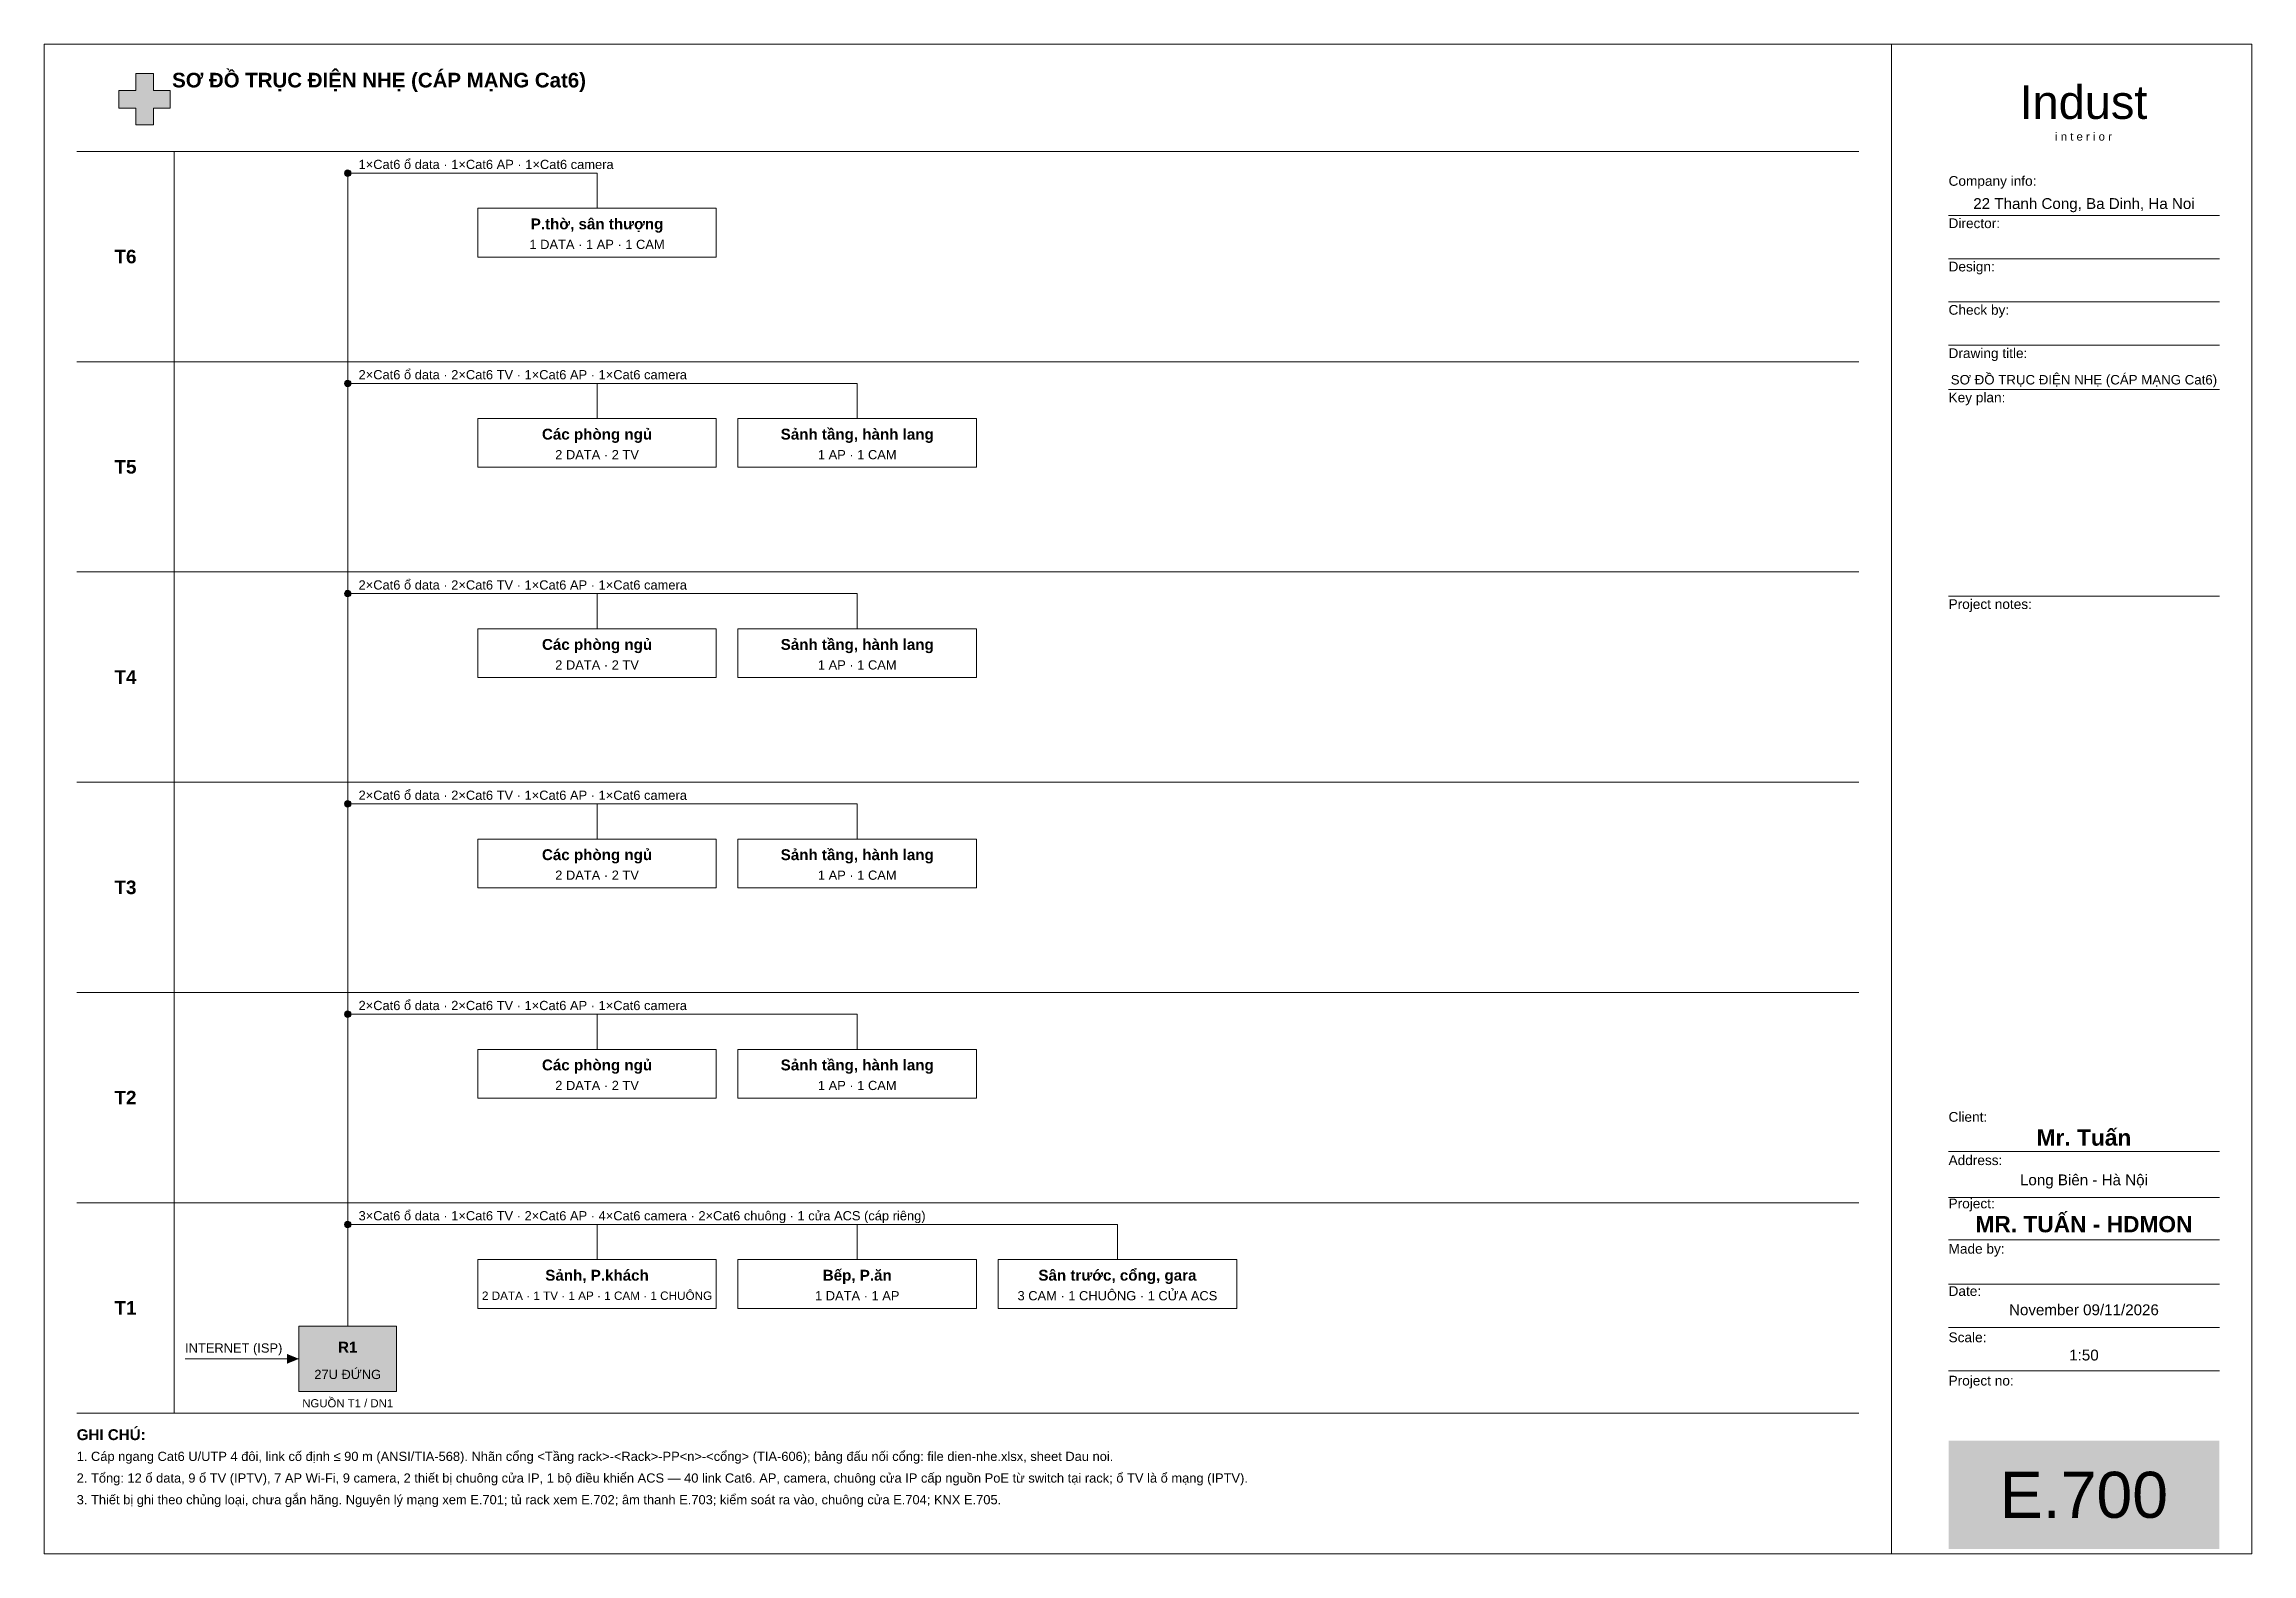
# Model space of a CAD drawing. Header units: millimetres. Extents: x 10 to 417, y 6 to 285.
import ezdxf
from ezdxf.enums import TextEntityAlignment as Align

# ---------------------------------------------------------------- set-up
doc = ezdxf.new("R2010")
doc.units = ezdxf.units.MM
for name, color, linetype, lineweight, true_color in [('IND-KHUNG', 254, 'Continuous', 0, 0xbebebe), ('IND-KT-GIATRI', 250, 'Continuous', 0, 0x333333), ('IND-KT-NET', 8, 'Continuous', 0, 0x7c7c7c), ('IND-KT-NHAN', 253, 'Continuous', 0, 0x959595), ('IND-KT-NOIBAT', 40, 'Continuous', 0, 0xffa31f), ('IND-KT-SOBV', 8, 'Continuous', 0, 0x7f7f7f), ('IND-KT-SOBV-CHU', 255, 'Continuous', 0, 0xe5e5e5), ('IND-SLD-CHU', 20, 'Continuous', 0, 0xe8562a), ('IND-SLD-NET', 154, 'Continuous', 0, 0x284f80), ('IND-SLD-O', 254, 'Continuous', 0, 0xeeeeee), ('IND-TIEUDE', 7, 'Continuous', 0, 0x000000), ('IND-TIEUDE-ICON', 132, 'Continuous', 0, 0x00b3b3)]:
    doc.layers.add(name, color=color, linetype=linetype, lineweight=lineweight, true_color=true_color)
doc.styles.add('IND-ARIAL', font='arial.ttf')
doc.styles.add('IND-ARIAL-DAM', font='arialbd.ttf')

# ---------------------------------------------------------------- blocks, each defined once
blk = doc.blocks.new('IND_KHUNG_TEN_GIATRI')
at = {"layer": 'IND-KT-GIATRI', "style": 'IND-ARIAL'}
for tag, height, p in [('CONG_TY', 2, (386.12, 254.498)), ('GIAM_DOC', 2, (386.12, 246.505)), ('THIET_KE', 2, (386.12, 238.512)), ('KIEM_TRA', 2, (386.12, 230.519)), ('TEN_BAN_VE', 1.752, (386.12, 222.104)), ('DIA_CHI', 2, (386.12, 74.29)), ('NGUOI_VE', 2, (386.12, 57.214)), ('NGAY', 2, (386.12, 50.311)), ('TY_LE', 2, (386.12, 41.955)), ('SO_DU_AN', 2, (386.12, 32.872))]:
    blk.add_attdef(tag, text='', height=height, dxfattribs=at).set_placement(p, align=Align.CENTER)
at = {"layer": 'IND-KT-NOIBAT', "style": 'IND-ARIAL-DAM'}
for tag, p in [('CHU_DAU_TU', (386.12, 81.602)), ('DU_AN', (386.12, 65.616))]:
    blk.add_attdef(tag, text='', height=3, dxfattribs=at).set_placement(p, align=Align.CENTER)
at = {"layer": 'IND-KT-SOBV-CHU', "style": 'IND-ARIAL'}
blk.add_attdef('SO_BAN_VE', text='', height=8.5, dxfattribs=at).set_placement((386.12, 12.909), align=Align.CENTER)

msp = doc.modelspace()

# ---------------------------------------------------------------- hatches: boundary and pattern name
at = {"layer": 'IND-KT-SOBV'}
h = msp.add_hatch(color=256, dxfattribs=at)
h.dxf.hatch_style = 1
h.paths.add_polyline_path([(361.142, 7.167), (411.099, 7.167), (411.099, 27.15), (361.142, 27.15)])
at = {"layer": 'IND-SLD-NET'}
h = msp.add_hatch(color=256, dxfattribs=at)
h.dxf.hatch_style = 1
h.paths.add_polyline_path([(66.41, 261.124), (66.389, 261.28), (66.329, 261.424), (66.234, 261.548), (66.11, 261.644), (65.965, 261.704), (65.81, 261.724), (65.654, 261.704), (65.51, 261.644), (65.385, 261.548), (65.29, 261.424), (65.23, 261.28), (65.21, 261.124), (65.23, 260.969), (65.29, 260.824), (65.385, 260.7), (65.51, 260.605), (65.654, 260.545), (65.81, 260.524), (65.965, 260.545), (66.11, 260.605), (66.234, 260.7), (66.329, 260.824), (66.389, 260.969)])
h = msp.add_hatch(color=256, dxfattribs=at)
h.dxf.hatch_style = 1
h.paths.add_polyline_path([(66.41, 222.313), (66.389, 222.469), (66.329, 222.613), (66.234, 222.738), (66.11, 222.833), (65.965, 222.893), (65.81, 222.913), (65.654, 222.893), (65.51, 222.833), (65.385, 222.738), (65.29, 222.613), (65.23, 222.469), (65.21, 222.313), (65.23, 222.158), (65.29, 222.013), (65.385, 221.889), (65.51, 221.794), (65.654, 221.734), (65.81, 221.713), (65.965, 221.734), (66.11, 221.794), (66.234, 221.889), (66.329, 222.013), (66.389, 222.158)])
h = msp.add_hatch(color=256, dxfattribs=at)
h.dxf.hatch_style = 1
h.paths.add_polyline_path([(66.41, 183.503), (66.389, 183.658), (66.329, 183.803), (66.234, 183.927), (66.11, 184.022), (65.965, 184.082), (65.81, 184.103), (65.654, 184.082), (65.51, 184.022), (65.385, 183.927), (65.29, 183.803), (65.23, 183.658), (65.21, 183.503), (65.23, 183.347), (65.29, 183.203), (65.385, 183.078), (65.51, 182.983), (65.654, 182.923), (65.81, 182.903), (65.965, 182.923), (66.11, 182.983), (66.234, 183.078), (66.329, 183.203), (66.389, 183.347)])
h = msp.add_hatch(color=256, dxfattribs=at)
h.dxf.hatch_style = 1
h.paths.add_polyline_path([(66.41, 144.692), (66.389, 144.847), (66.329, 144.992), (66.234, 145.116), (66.11, 145.211), (65.965, 145.271), (65.81, 145.292), (65.654, 145.271), (65.51, 145.211), (65.385, 145.116), (65.29, 144.992), (65.23, 144.847), (65.21, 144.692), (65.23, 144.536), (65.29, 144.392), (65.385, 144.267), (65.51, 144.172), (65.654, 144.112), (65.81, 144.092), (65.965, 144.112), (66.11, 144.172), (66.234, 144.267), (66.329, 144.392), (66.389, 144.536)])
h = msp.add_hatch(color=256, dxfattribs=at)
h.dxf.hatch_style = 1
h.paths.add_polyline_path([(66.41, 105.881), (66.389, 106.036), (66.329, 106.181), (66.234, 106.305), (66.11, 106.4), (65.965, 106.46), (65.81, 106.481), (65.654, 106.46), (65.51, 106.4), (65.385, 106.305), (65.29, 106.181), (65.23, 106.036), (65.21, 105.881), (65.23, 105.726), (65.29, 105.581), (65.385, 105.457), (65.51, 105.361), (65.654, 105.301), (65.81, 105.281), (65.965, 105.301), (66.11, 105.361), (66.234, 105.457), (66.329, 105.581), (66.389, 105.726)])
h = msp.add_hatch(color=256, dxfattribs=at)
h.dxf.hatch_style = 1
h.paths.add_polyline_path([(66.41, 67.07), (66.389, 67.225), (66.329, 67.37), (66.234, 67.494), (66.11, 67.59), (65.965, 67.65), (65.81, 67.67), (65.654, 67.65), (65.51, 67.59), (65.385, 67.494), (65.29, 67.37), (65.23, 67.225), (65.21, 67.07), (65.23, 66.915), (65.29, 66.77), (65.385, 66.646), (65.51, 66.55), (65.654, 66.49), (65.81, 66.47), (65.965, 66.49), (66.11, 66.55), (66.234, 66.646), (66.329, 66.77), (66.389, 66.915)])
h = msp.add_hatch(color=256, dxfattribs=at)
h.dxf.hatch_style = 1
h.paths.add_polyline_path([(56.81, 42.259), (54.61, 43.159), (54.61, 41.359)])
at = {"layer": 'IND-SLD-O'}
h = msp.add_hatch(color=256, dxfattribs=at)
h.dxf.hatch_style = 1
h.paths.add_polyline_path([(56.81, 36.259), (74.81, 36.259), (74.81, 48.259), (56.81, 48.259)])
at = {"layer": 'IND-TIEUDE-ICON'}
h = msp.add_hatch(color=256, dxfattribs=at)
h.dxf.hatch_style = 1
h.paths.add_polyline_path([(26.704, 279.477), (29.974, 279.477), (29.974, 276.389), (33.062, 276.389), (33.062, 273.119), (29.974, 273.119), (29.974, 270.031), (26.704, 270.031), (26.704, 273.119), (23.616, 273.119), (23.616, 276.389), (26.704, 276.389)])

# ---------------------------------------------------------------- linework, layer by layer
at = {"layer": 'IND-KHUNG'}
msp.add_line((350.606, 284.927), (350.606, 6.259), dxfattribs=at)
msp.add_lwpolyline([(9.81, 6.259), (417.093, 6.259), (417.093, 284.927), (9.81, 284.927)], close=True, dxfattribs=at)
at = {"layer": 'IND-KT-NET'}
for p, q in [((15.81, 265.124), (344.606, 265.124)), ((33.81, 265.124), (33.81, 32.259)), ((361.142, 253.318), (411.099, 253.318)), ((361.142, 245.325), (411.099, 245.325)), ((361.142, 237.332), (411.099, 237.332)), ((361.142, 229.339), (411.099, 229.339)), ((15.81, 226.313), (344.606, 226.313)), ((361.142, 221.164), (411.099, 221.164)), ((15.81, 187.503), (344.606, 187.503)), ((361.142, 183.015), (411.099, 183.015)), ((15.81, 148.692), (344.606, 148.692)), ((15.81, 109.881), (344.606, 109.881)), ((361.142, 80.558), (411.099, 80.558)), ((15.81, 71.07), (344.606, 71.07)), ((361.142, 72.02), (411.099, 72.02)), ((361.142, 64.209), (411.099, 64.209)), ((361.142, 56.034), (411.099, 56.034)), ((361.142, 48.041), (411.099, 48.041)), ((361.142, 40.048), (411.099, 40.048)), ((15.81, 32.259), (344.606, 32.259))]:
    msp.add_line(p, q, dxfattribs=at)
at = {"layer": 'IND-SLD-NET'}
for p, q in [((65.81, 48.259), (65.81, 261.124)), ((65.81, 261.124), (111.81, 261.124)), ((111.81, 261.124), (111.81, 254.624)), ((65.81, 222.313), (159.81, 222.313)), ((111.81, 222.313), (111.81, 215.813)), ((159.81, 222.313), (159.81, 215.813)), ((65.81, 183.503), (159.81, 183.503)), ((111.81, 183.503), (111.81, 177.003)), ((159.81, 183.503), (159.81, 177.003)), ((65.81, 144.692), (159.81, 144.692)), ((111.81, 144.692), (111.81, 138.192)), ((159.81, 144.692), (159.81, 138.192)), ((65.81, 105.881), (159.81, 105.881)), ((111.81, 105.881), (111.81, 99.381)), ((159.81, 105.881), (159.81, 99.381)), ((65.81, 67.07), (207.81, 67.07)), ((111.81, 67.07), (111.81, 60.57)), ((159.81, 67.07), (159.81, 60.57)), ((207.81, 67.07), (207.81, 60.57)), ((35.81, 42.259), (56.81, 42.259))]:
    msp.add_line(p, q, dxfattribs=at)
for points in [[(89.81, 245.624), (133.81, 245.624), (133.81, 254.624), (89.81, 254.624)], [(89.81, 206.813), (133.81, 206.813), (133.81, 215.813), (89.81, 215.813)], [(137.81, 206.813), (181.81, 206.813), (181.81, 215.813), (137.81, 215.813)], [(89.81, 168.003), (133.81, 168.003), (133.81, 177.003), (89.81, 177.003)], [(137.81, 168.003), (181.81, 168.003), (181.81, 177.003), (137.81, 177.003)], [(89.81, 129.192), (133.81, 129.192), (133.81, 138.192), (89.81, 138.192)], [(137.81, 129.192), (181.81, 129.192), (181.81, 138.192), (137.81, 138.192)], [(89.81, 90.381), (133.81, 90.381), (133.81, 99.381), (89.81, 99.381)], [(137.81, 90.381), (181.81, 90.381), (181.81, 99.381), (137.81, 99.381)], [(89.81, 51.57), (133.81, 51.57), (133.81, 60.57), (89.81, 60.57)], [(137.81, 51.57), (181.81, 51.57), (181.81, 60.57), (137.81, 60.57)], [(185.81, 51.57), (229.81, 51.57), (229.81, 60.57), (185.81, 60.57)], [(56.81, 36.259), (74.81, 36.259), (74.81, 48.259), (56.81, 48.259)]]:
    msp.add_lwpolyline(points, close=True, dxfattribs=at)
for centre in [(65.81, 261.124), (65.81, 222.313), (65.81, 183.503), (65.81, 144.692), (65.81, 105.881), (65.81, 67.07)]:
    msp.add_circle(centre, 0.6, dxfattribs=at)
at = {"layer": 'IND-TIEUDE'}
msp.add_lwpolyline([(26.704, 279.477), (29.974, 279.477), (29.974, 276.389), (33.062, 276.389), (33.062, 273.119), (29.974, 273.119), (29.974, 270.031), (26.704, 270.031), (26.704, 273.119), (23.616, 273.119), (23.616, 276.389), (26.704, 276.389)], close=True, dxfattribs=at)

# ---------------------------------------------------------------- block references
at = {"layer": 'IND-SLD-NET'}
msp.add_blockref('IND_KHUNG_TEN_GIATRI', (0, 0), dxfattribs=at).add_auto_attribs({'CONG_TY': '22 Thanh Cong, Ba Dinh, Ha Noi', 'TEN_BAN_VE': 'SƠ ĐỒ TRỤC ĐIỆN NHẸ (CÁP MẠNG Cat6)', 'CHU_DAU_TU': 'Mr. Tuấn', 'DIA_CHI': 'Long Biên - Hà Nội', 'DU_AN': 'MR. TUẤN - HDMON', 'NGAY': 'November 09/11/2026', 'TY_LE': '1:50', 'SO_BAN_VE': 'E.700'})

# ---------------------------------------------------------------- texts
at = {"layer": 'IND-KT-NHAN', "style": 'IND-ARIAL'}
for s, p in [('Company info:', (361.142, 259.676)), ('Director:', (361.142, 251.865)), ('Design:', (361.142, 243.872)), ('Check by:', (361.142, 235.879)), ('Drawing title:', (361.142, 227.885)), ('Key plan:', (361.142, 219.711)), ('Project notes:', (361.142, 181.562)), ('Client:', (361.142, 86.917)), ('Address:', (361.142, 78.924)), ('Project:', (361.142, 70.93)), ('Made by:', (361.142, 62.574)), ('Date:', (361.142, 54.763)), ('Scale:', (361.142, 46.225)), ('Project no:', (361.142, 38.231))]:
    msp.add_text(s, height=1.8, dxfattribs=at).set_placement(p, align=Align.MIDDLE_LEFT)
at = {"layer": 'IND-SLD-CHU', "style": 'IND-ARIAL'}
for s, p in [('1×Cat6 ổ data · 1×Cat6 AP · 1×Cat6 camera', (67.81, 262.724)), ('2×Cat6 ổ data · 2×Cat6 TV · 1×Cat6 AP · 1×Cat6 camera', (67.81, 223.913)), ('2×Cat6 ổ data · 2×Cat6 TV · 1×Cat6 AP · 1×Cat6 camera', (67.81, 185.103)), ('2×Cat6 ổ data · 2×Cat6 TV · 1×Cat6 AP · 1×Cat6 camera', (67.81, 146.292)), ('2×Cat6 ổ data · 2×Cat6 TV · 1×Cat6 AP · 1×Cat6 camera', (67.81, 107.481)), ('3×Cat6 ổ data · 1×Cat6 TV · 2×Cat6 AP · 4×Cat6 camera · 2×Cat6 chuông · 1 cửa ACS (cáp riêng)', (67.81, 68.67)), ('INTERNET (ISP)', (35.81, 44.259)), ('1. Cáp ngang Cat6 U/UTP 4 đôi, link cố định ≤ 90 m (ANSI/TIA-568). Nhãn cổng <Tầng rack>-<Rack>-PP<n>-<cổng> (TIA-606); bảng đấu nối cổng: file dien-nhe.xlsx, sheet Dau noi.', (15.81, 24.259)), ('2. Tổng: 12 ổ data, 9 ổ TV (IPTV), 7 AP Wi-Fi, 9 camera, 2 thiết bị chuông cửa IP, 1 bộ điều khiển ACS — 40 link Cat6. AP, camera, chuông cửa IP cấp nguồn PoE từ switch tại rack; ổ TV là ổ mạng (IPTV).', (15.81, 20.259)), ('3. Thiết bị ghi theo chủng loại, chưa gắn hãng. Nguyên lý mạng xem E.701; tủ rack xem E.702; âm thanh E.703; kiểm soát ra vào, chuông cửa E.704; KNX E.705.', (15.81, 16.259))]:
    msp.add_text(s, height=1.7, dxfattribs=at).set_placement(p, align=Align.MIDDLE_LEFT)
for s, height, p in [('1 DATA · 1 AP · 1 CAM', 1.7, (111.81, 247.964)), ('2 DATA · 2 TV', 1.7, (111.81, 209.153)), ('1 AP · 1 CAM', 1.7, (159.81, 209.153)), ('2 DATA · 2 TV', 1.7, (111.81, 170.343)), ('1 AP · 1 CAM', 1.7, (159.81, 170.343)), ('2 DATA · 2 TV', 1.7, (111.81, 131.532)), ('1 AP · 1 CAM', 1.7, (159.81, 131.532)), ('2 DATA · 2 TV', 1.7, (111.81, 92.721)), ('1 AP · 1 CAM', 1.7, (159.81, 92.721)), ('2 DATA · 1 TV · 1 AP · 1 CAM · 1 CHUÔNG', 1.546, (111.81, 53.91)), ('1 DATA · 1 AP', 1.7, (159.81, 53.91)), ('3 CAM · 1 CHUÔNG · 1 CỬA ACS', 1.7, (207.81, 53.91)), ('27U ĐỨNG', 1.7, (65.81, 39.379)), ('NGUỒN T1 / DN1', 1.5, (65.81, 34.059))]:
    msp.add_text(s, height=height, dxfattribs=at).set_placement(p, align=Align.MIDDLE_CENTER)
at = {"layer": 'IND-TIEUDE', "style": 'IND-ARIAL-DAM'}
msp.add_text('SƠ ĐỒ TRỤC ĐIỆN NHẸ (CÁP MẠNG Cat6)', height=2.7, dxfattribs=at).set_placement((33.426, 276.934))
at = {"layer": 'IND-TIEUDE', "style": 'IND-ARIAL'}
for s, height, p in [('Indust', 6.2, (386.029, 271.121)), ('i n t e r i o r', 1.5, (386.029, 267.124))]:
    msp.add_text(s, height=height, dxfattribs=at).set_placement(p, align=Align.CENTER)
at = {"layer": 'IND-TIEUDE', "style": 'IND-ARIAL-DAM'}
for s, height, p in [('P.thờ, sân thượng', 2, (111.81, 251.744)), ('T6', 2.5, (24.81, 245.719)), ('Các phòng ngủ', 2, (111.81, 212.933)), ('Sảnh tầng, hành lang', 2, (159.81, 212.933)), ('T5', 2.5, (24.81, 206.908)), ('Các phòng ngủ', 2, (111.81, 174.123)), ('Sảnh tầng, hành lang', 2, (159.81, 174.123)), ('T4', 2.5, (24.81, 168.097)), ('Các phòng ngủ', 2, (111.81, 135.312)), ('Sảnh tầng, hành lang', 2, (159.81, 135.312)), ('T3', 2.5, (24.81, 129.286)), ('Các phòng ngủ', 2, (111.81, 96.501)), ('Sảnh tầng, hành lang', 2, (159.81, 96.501)), ('T2', 2.5, (24.81, 90.475)), ('Sảnh, P.khách', 2, (111.81, 57.69)), ('Bếp, P.ăn', 2, (159.81, 57.69)), ('Sân trước, cổng, gara', 2, (207.81, 57.69)), ('T1', 2.5, (24.81, 51.665)), ('R1', 2, (65.81, 44.419))]:
    msp.add_text(s, height=height, dxfattribs=at).set_placement(p, align=Align.MIDDLE_CENTER)
msp.add_text('GHI CHÚ:', height=2, dxfattribs=at).set_placement((15.81, 28.259), align=Align.MIDDLE_LEFT)

doc.saveas('drawing.dxf')
